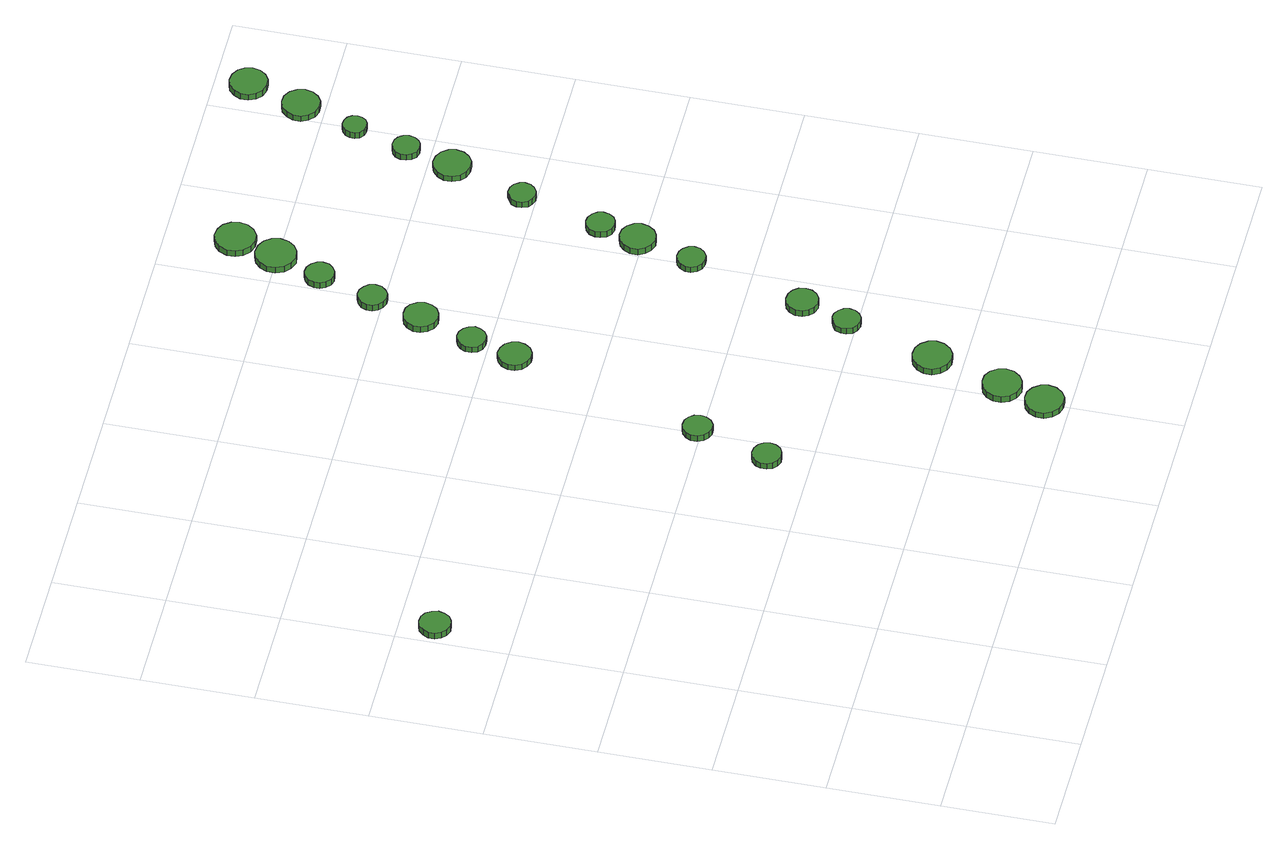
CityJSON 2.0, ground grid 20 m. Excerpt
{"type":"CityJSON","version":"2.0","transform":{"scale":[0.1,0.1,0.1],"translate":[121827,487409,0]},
"CityObjects":{
"tree1":{"type":"SolitaryVegetationObject","attributes":{"function":"something"},"geometry":[{"type":"MultiSurface","lod":"1","boundaries":[[[0,1,2,3,4,5,6,7,8,9,10,11,12,13,14]],[[15,16,17,18,19,20,21,22,23,24,25,26,27,28,29]],[[0,29,28,1]],[[1,28,27,2]],[[2,27,26,3]],[[3,26,25,4]],[[4,25,24,5]],[[5,24,23,6]],[[6,23,22,7]],[[7,22,21,8]],[[8,21,20,9]],[[9,20,19,10]],[[10,19,18,11]],[[11,18,17,12]],[[12,17,16,13]],[[13,16,15,14]],[[14,15,29,0]]]}]},
"tree2":{"type":"SolitaryVegetationObject","attributes":{"function":"something"},"geometry":[{"type":"MultiSurface","lod":"1","boundaries":[[[30,31,32,33,34,35,36,37,38,39,40,41,42,43,44]],[[45,46,47,48,49,50,51,52,53,54,55,56,57,58,59]],[[30,59,58,31]],[[31,58,57,32]],[[32,57,56,33]],[[33,56,55,34]],[[34,55,54,35]],[[35,54,53,36]],[[36,53,52,37]],[[37,52,51,38]],[[38,51,50,39]],[[39,50,49,40]],[[40,49,48,41]],[[41,48,47,42]],[[42,47,46,43]],[[43,46,45,44]],[[44,45,59,30]]]}]},
"tree3":{"type":"SolitaryVegetationObject","attributes":{"function":"something"},"geometry":[{"type":"MultiSurface","lod":"1","boundaries":[[[60,61,62,63,64,65,66,67,68,69,70,71,72,73,74]],[[75,76,77,78,79,80,81,82,83,84,85,86,87,88,89]],[[60,89,88,61]],[[61,88,87,62]],[[62,87,86,63]],[[63,86,85,64]],[[64,85,84,65]],[[65,84,83,66]],[[66,83,82,67]],[[67,82,81,68]],[[68,81,80,69]],[[69,80,79,70]],[[70,79,78,71]],[[71,78,77,72]],[[72,77,76,73]],[[73,76,75,74]],[[74,75,89,60]]]}]},
"tree4":{"type":"SolitaryVegetationObject","attributes":{"function":"something"},"geometry":[{"type":"MultiSurface","lod":"1","boundaries":[[[90,91,92,93,94,95,96,97,98,99,100,101,102,103,104]],[[105,106,107,108,109,110,111,112,113,114,115,116,117,118,119]],[[90,119,118,91]],[[91,118,117,92]],[[92,117,116,93]],[[93,116,115,94]],[[94,115,114,95]],[[95,114,113,96]],[[96,113,112,97]],[[97,112,111,98]],[[98,111,110,99]],[[99,110,109,100]],[[100,109,108,101]],[[101,108,107,102]],[[102,107,106,103]],[[103,106,105,104]],[[104,105,119,90]]]}]},
"tree5":{"type":"SolitaryVegetationObject","attributes":{"function":"something"},"geometry":[{"type":"MultiSurface","lod":"1","boundaries":[[[120,121,122,123,124,125,126,127,128,129,130,131,132,133,134]],[[135,136,137,138,139,140,141,142,143,144,145,146,147,148,149]],[[120,149,148,121]],[[121,148,147,122]],[[122,147,146,123]],[[123,146,145,124]],[[124,145,144,125]],[[125,144,143,126]],[[126,143,142,127]],[[127,142,141,128]],[[128,141,140,129]],[[129,140,139,130]],[[130,139,138,131]],[[131,138,137,132]],[[132,137,136,133]],[[133,136,135,134]],[[134,135,149,120]]]}]},
"tree6":{"type":"SolitaryVegetationObject","attributes":{"function":"something"},"geometry":[{"type":"MultiSurface","lod":"1","boundaries":[[[150,151,152,153,154,155,156,157,158,159,160,161,162,163,164]],[[165,166,167,168,169,170,171,172,173,174,175,176,177,178,179]],[[150,179,178,151]],[[151,178,177,152]],[[152,177,176,153]],[[153,176,175,154]],[[154,175,174,155]],[[155,174,173,156]],[[156,173,172,157]],[[157,172,171,158]],[[158,171,170,159]],[[159,170,169,160]],[[160,169,168,161]],[[161,168,167,162]],[[162,167,166,163]],[[163,166,165,164]],[[164,165,179,150]]]}]},
"tree7":{"type":"SolitaryVegetationObject","attributes":{"function":"something"},"geometry":[{"type":"MultiSurface","lod":"1","boundaries":[[[180,181,182,183,184,185,186,187,188,189,190,191,192,193,194]],[[195,196,197,198,199,200,201,202,203,204,205,206,207,208,209]],[[180,209,208,181]],[[181,208,207,182]],[[182,207,206,183]],[[183,206,205,184]],[[184,205,204,185]],[[185,204,203,186]],[[186,203,202,187]],[[187,202,201,188]],[[188,201,200,189]],[[189,200,199,190]],[[190,199,198,191]],[[191,198,197,192]],[[192,197,196,193]],[[193,196,195,194]],[[194,195,209,180]]]}]},
"tree8":{"type":"SolitaryVegetationObject","attributes":{"function":"something"},"geometry":[{"type":"MultiSurface","lod":"1","boundaries":[[[210,211,212,213,214,215,216,217,218,219,220,221,222,223,224]],[[225,226,227,228,229,230,231,232,233,234,235,236,237,238,239]],[[210,239,238,211]],[[211,238,237,212]],[[212,237,236,213]],[[213,236,235,214]],[[214,235,234,215]],[[215,234,233,216]],[[216,233,232,217]],[[217,232,231,218]],[[218,231,230,219]],[[219,230,229,220]],[[220,229,228,221]],[[221,228,227,222]],[[222,227,226,223]],[[223,226,225,224]],[[224,225,239,210]]]}]},
"tree9":{"type":"SolitaryVegetationObject","attributes":{"function":"something"},"geometry":[{"type":"MultiSurface","lod":"1","boundaries":[[[240,241,242,243,244,245,246,247,248,249,250,251,252,253,254]],[[255,256,257,258,259,260,261,262,263,264,265,266,267,268,269]],[[240,269,268,241]],[[241,268,267,242]],[[242,267,266,243]],[[243,266,265,244]],[[244,265,264,245]],[[245,264,263,246]],[[246,263,262,247]],[[247,262,261,248]],[[248,261,260,249]],[[249,260,259,250]],[[250,259,258,251]],[[251,258,257,252]],[[252,257,256,253]],[[253,256,255,254]],[[254,255,269,240]]]}]},
"tree10":{"type":"SolitaryVegetationObject","attributes":{"function":"something"},"geometry":[{"type":"MultiSurface","lod":"1","boundaries":[[[270,271,272,273,274,275,276,277,278,279,280,281,282,283,284]],[[285,286,287,288,289,290,291,292,293,294,295,296,297,298,299]],[[270,299,298,271]],[[271,298,297,272]],[[272,297,296,273]],[[273,296,295,274]],[[274,295,294,275]],[[275,294,293,276]],[[276,293,292,277]],[[277,292,291,278]],[[278,291,290,279]],[[279,290,289,280]],[[280,289,288,281]],[[281,288,287,282]],[[282,287,286,283]],[[283,286,285,284]],[[284,285,299,270]]]}]},
"tree11":{"type":"SolitaryVegetationObject","attributes":{"function":"something"},"geometry":[{"type":"MultiSurface","lod":"1","boundaries":[[[300,301,302,303,304,305,306,307,308,309,310,311,312,313,314]],[[315,316,317,318,319,320,321,322,323,324,325,326,327,328,329]],[[300,329,328,301]],[[301,328,327,302]],[[302,327,326,303]],[[303,326,325,304]],[[304,325,324,305]],[[305,324,323,306]],[[306,323,322,307]],[[307,322,321,308]],[[308,321,320,309]],[[309,320,319,310]],[[310,319,318,311]],[[311,318,317,312]],[[312,317,316,313]],[[313,316,315,314]],[[314,315,329,300]]]}]},
"tree12":{"type":"SolitaryVegetationObject","attributes":{"function":"something"},"geometry":[{"type":"MultiSurface","lod":"1","boundaries":[[[330,331,332,333,334,335,336,337,338,339,340,341,342,343,344]],[[345,346,347,348,349,350,351,352,353,354,355,356,357,358,359]],[[330,359,358,331]],[[331,358,357,332]],[[332,357,356,333]],[[333,356,355,334]],[[334,355,354,335]],[[335,354,353,336]],[[336,353,352,337]],[[337,352,351,338]],[[338,351,350,339]],[[339,350,349,340]],[[340,349,348,341]],[[341,348,347,342]],[[342,347,346,343]],[[343,346,345,344]],[[344,345,359,330]]]}]},
"tree13":{"type":"SolitaryVegetationObject","attributes":{"function":"something"},"geometry":[{"type":"MultiSurface","lod":"1","boundaries":[[[360,361,362,363,364,365,366,367,368,369,370,371,372,373,374]],[[375,376,377,378,379,380,381,382,383,384,385,386,387,388,389]],[[360,389,388,361]],[[361,388,387,362]],[[362,387,386,363]],[[363,386,385,364]],[[364,385,384,365]],[[365,384,383,366]],[[366,383,382,367]],[[367,382,381,368]],[[368,381,380,369]],[[369,380,379,370]],[[370,379,378,371]],[[371,378,377,372]],[[372,377,376,373]],[[373,376,375,374]],[[374,375,389,360]]]}]},
"tree14":{"type":"SolitaryVegetationObject","attributes":{"function":"something"},"geometry":[{"type":"MultiSurface","lod":"1","boundaries":[[[390,391,392,393,394,395,396,397,398,399,400,401,402,403,404]],[[405,406,407,408,409,410,411,412,413,414,415,416,417,418,419]],[[390,419,418,391]],[[391,418,417,392]],[[392,417,416,393]],[[393,416,415,394]],[[394,415,414,395]],[[395,414,413,396]],[[396,413,412,397]],[[397,412,411,398]],[[398,411,410,399]],[[399,410,409,400]],[[400,409,408,401]],[[401,408,407,402]],[[402,407,406,403]],[[403,406,405,404]],[[404,405,419,390]]]}]},
"tree15":{"type":"SolitaryVegetationObject","attributes":{"function":"something"},"geometry":[{"type":"MultiSurface","lod":"1","boundaries":[[[420,421,422,423,424,425,426,427,428,429,430,431,432,433,434]],[[435,436,437,438,439,440,441,442,443,444,445,446,447,448,449]],[[420,449,448,421]],[[421,448,447,422]],[[422,447,446,423]],[[423,446,445,424]],[[424,445,444,425]],[[425,444,443,426]],[[426,443,442,427]],[[427,442,441,428]],[[428,441,440,429]],[[429,440,439,430]],[[430,439,438,431]],[[431,438,437,432]],[[432,437,436,433]],[[433,436,435,434]],[[434,435,449,420]]]}]},
"tree16":{"type":"SolitaryVegetationObject","attributes":{"function":"something"},"geometry":[{"type":"MultiSurface","lod":"1","boundaries":[[[450,451,452,453,454,455,456,457,458,459,460,461,462,463,464]],[[465,466,467,468,469,470,471,472,473,474,475,476,477,478,479]],[[450,479,478,451]],[[451,478,477,452]],[[452,477,476,453]],[[453,476,475,454]],[[454,475,474,455]],[[455,474,473,456]],[[456,473,472,457]],[[457,472,471,458]],[[458,471,470,459]],[[459,470,469,460]],[[460,469,468,461]],[[461,468,467,462]],[[462,467,466,463]],[[463,466,465,464]],[[464,465,479,450]]]}]},
"tree17":{"type":"SolitaryVegetationObject","attributes":{"function":"something"},"geometry":[{"type":"MultiSurface","lod":"1","boundaries":[[[480,481,482,483,484,485,486,487,488,489,490,491,492,493,494]],[[495,496,497,498,499,500,501,502,503,504,505,506,507,508,509]],[[480,509,508,481]],[[481,508,507,482]],[[482,507,506,483]],[[483,506,505,484]],[[484,505,504,485]],[[485,504,503,486]],[[486,503,502,487]],[[487,502,501,488]],[[488,501,500,489]],[[489,500,499,490]],[[490,499,498,491]],[[491,498,497,492]],[[492,497,496,493]],[[493,496,495,494]],[[494,495,509,480]]]}]},
"tree18":{"type":"SolitaryVegetationObject","attributes":{"function":"something"},"geometry":[{"type":"MultiSurface","lod":"1","boundaries":[[[510,511,512,513,514,515,516,517,518,519,520,521,522,523,524]],[[525,526,527,528,529,530,531,532,533,534,535,536,537,538,539]],[[510,539,538,511]],[[511,538,537,512]],[[512,537,536,513]],[[513,536,535,514]],[[514,535,534,515]],[[515,534,533,516]],[[516,533,532,517]],[[517,532,531,518]],[[518,531,530,519]],[[519,530,529,520]],[[520,529,528,521]],[[521,528,527,522]],[[522,527,526,523]],[[523,526,525,524]],[[524,525,539,510]]]}]},
"tree19":{"type":"SolitaryVegetationObject","attributes":{"function":"something"},"geometry":[{"type":"MultiSurface","lod":"1","boundaries":[[[540,541,542,543,544,545,546,547,548,549,550,551,552,553,554]],[[555,556,557,558,559,560,561,562,563,564,565,566,567,568,569]],[[540,569,568,541]],[[541,568,567,542]],[[542,567,566,543]],[[543,566,565,544]],[[544,565,564,545]],[[545,564,563,546]],[[546,563,562,547]],[[547,562,561,548]],[[548,561,560,549]],[[549,560,559,550]],[[550,559,558,551]],[[551,558,557,552]],[[552,557,556,553]],[[553,556,555,554]],[[554,555,569,540]]]}]},
"tree20":{"type":"SolitaryVegetationObject","attributes":{"function":"something"},"geometry":[{"type":"MultiSurface","lod":"1","boundaries":[[[570,571,572,573,574,575,576,577,578,579,580,581,582,583,584]],[[585,586,587,588,589,590,591,592,593,594,595,596,597,598,599]],[[570,599,598,571]],[[571,598,597,572]],[[572,597,596,573]],[[573,596,595,574]],[[574,595,594,575]],[[575,594,593,576]],[[576,593,592,577]],[[577,592,591,578]],[[578,591,590,579]],[[579,590,589,580]],[[580,589,588,581]],[[581,588,587,582]],[[582,587,586,583]],[[583,586,585,584]],[[584,585,599,570]]]}]},
"tree21":{"type":"SolitaryVegetationObject","attributes":{"function":"something"},"geometry":[{"type":"MultiSurface","lod":"1","boundaries":[[[600,601,602,603,604,605,606,607,608,609,610,611,612,613,614]],[[615,616,617,618,619,620,621,622,623,624,625,626,627,628,629]],[[600,629,628,601]],[[601,628,627,602]],[[602,627,626,603]],[[603,626,625,604]],[[604,625,624,605]],[[605,624,623,606]],[[606,623,622,607]],[[607,622,621,608]],[[608,621,620,609]],[[609,620,619,610]],[[610,619,618,611]],[[611,618,617,612]],[[612,617,616,613]],[[613,616,615,614]],[[614,615,629,600]]]}]},
"tree22":{"type":"SolitaryVegetationObject","attributes":{"function":"something"},"geometry":[{"type":"MultiSurface","lod":"1","boundaries":[[[630,631,632,633,634,635,636,637,638,639,640,641,642,643,644]],[[645,646,647,648,649,650,651,652,653,654,655,656,657,658,659]],[[630,659,658,631]],[[631,658,657,632]],[[632,657,656,633]],[[633,656,655,634]],[[634,655,654,635]],[[635,654,653,636]],[[636,653,652,637]],[[637,652,651,638]],[[638,651,650,639]],[[639,650,649,640]],[[640,649,648,641]],[[641,648,647,642]],[[642,647,646,643]],[[643,646,645,644]],[[644,645,659,630]]]}]},
"tree23":{"type":"SolitaryVegetationObject","attributes":{"function":"something"},"geometry":[{"type":"MultiSurface","lod":"1","boundaries":[[[660,661,662,663,664,665,666,667,668,669,670,671,672,673,674]],[[675,676,677,678,679,680,681,682,683,684,685,686,687,688,689]],[[660,689,688,661]],[[661,688,687,662]],[[662,687,686,663]],[[663,686,685,664]],[[664,685,684,665]],[[665,684,683,666]],[[666,683,682,667]],[[667,682,681,668]],[[668,681,680,669]],[[669,680,679,670]],[[670,679,678,671]],[[671,678,677,672]],[[672,677,676,673]],[[673,676,675,674]],[[674,675,689,660]]]}]},
"tree24":{"type":"SolitaryVegetationObject","attributes":{"function":"something"},"geometry":[{"type":"MultiSurface","lod":"1","boundaries":[[[690,691,692,693,694,695,696,697,698,699,700,701,702,703,704]],[[705,706,707,708,709,710,711,712,713,714,715,716,717,718,719]],[[690,719,718,691]],[[691,718,717,692]],[[692,717,716,693]],[[693,716,715,694]],[[694,715,714,695]],[[695,714,713,696]],[[696,713,712,697]],[[697,712,711,698]],[[698,711,710,699]],[[699,710,709,700]],[[700,709,708,701]],[[701,708,707,702]],[[702,707,706,703]],[[703,706,705,704]],[[704,705,719,690]]]}]}
},
"vertices":[
[65,938,15],[62,949,15],[56,959,15],[46,965,15],[34,966,15],[23,962,15],[15,954,15],[10,944,15],[10,932,15],[15,922,15],[23,914,15],[34,910,15],[46,912,15],[56,917,15],[62,927,15],[62,927,2],[56,917,2],[46,912,2],[34,910,2],[23,914,2],[15,922,2],[10,932,2],[10,944,2],[15,954,2],[23,962,2],[34,966,2],[46,965,2],[56,959,2],[62,949,2],[65,938,2],
[591,477,16],[589,488,16],[583,496,16],[573,502,16],[562,503,16],[552,500,16],[544,492,16],[540,483,16],[540,472,16],[544,462,16],[552,455,16],[562,451,16],[573,453,16],[583,458,16],[589,467,16],[589,467,3],[583,458,3],[573,453,3],[562,451,3],[552,455,3],[544,462,3],[540,472,3],[540,483,3],[544,492,3],[552,500,3],[562,503,3],[573,502,3],[583,496,3],[589,488,3],[591,477,3],
[629,607,18],[627,618,18],[621,626,18],[612,632,18],[601,633,18],[591,630,18],[583,622,18],[578,613,18],[578,602,18],[583,592,18],[591,585,18],[601,581,18],[612,582,18],[621,588,18],[627,597,18],[627,597,5],[621,588,5],[612,582,5],[601,581,5],[591,585,5],[583,592,5],[578,602,5],[578,613,5],[583,622,5],[591,630,5],[601,633,5],[612,632,5],[621,626,5],[627,618,5],[629,607,5],
[830,44,20],[827,58,20],[818,70,20],[806,77,20],[792,78,20],[778,74,20],[767,64,20],[761,51,20],[761,37,20],[767,24,20],[778,14,20],[792,10,20],[806,11,20],[818,18,20],[827,30,20],[827,30,8],[818,18,8],[806,11,8],[792,10,8],[778,14,8],[767,24,8],[761,37,8],[761,51,8],[767,64,8],[778,74,8],[792,78,8],[806,77,8],[818,70,8],[827,58,8],[830,44,8],
[855,124,18],[852,138,18],[843,150,18],[831,157,18],[817,158,18],[803,154,18],[792,144,18],[786,131,18],[786,117,18],[792,104,18],[803,94,18],[817,89,18],[831,91,18],[843,98,18],[852,110,18],[852,110,5],[843,98,5],[831,91,5],[817,89,5],[803,94,5],[792,104,5],[786,117,5],[786,131,5],[792,144,5],[803,154,5],[817,158,5],[831,157,5],[843,150,5],[852,138,5],[855,124,5],
[896,255,17],[893,269,17],[884,281,17],[872,288,17],[858,289,17],[844,285,17],[833,275,17],[827,262,17],[827,248,17],[833,235,17],[844,225,17],[858,220,17],[872,222,17],[884,229,17],[893,241,17],[893,241,4],[884,229,4],[872,222,4],[858,220,4],[844,225,4],[833,235,4],[827,248,4],[827,262,4],[833,275,4],[844,285,4],[858,289,4],[872,288,4],[884,281,4],[893,269,4],[896,255,4],
[737,950,17],[734,962,17],[727,972,17],[716,978,17],[704,980,17],[693,976,17],[684,968,17],[679,956,17],[679,944,17],[684,933,17],[693,925,17],[704,921,17],[716,922,17],[727,928,17],[734,938,17],[734,938,5],[727,928,5],[716,922,5],[704,921,5],[693,925,5],[684,933,5],[679,944,5],[679,956,5],[684,968,5],[693,976,5],[704,980,5],[716,978,5],[727,972,5],[734,962,5],[737,950,5],
[940,417,18],[938,427,18],[932,435,18],[923,441,18],[913,442,18],[903,438,18],[895,432,18],[891,422,18],[891,412,18],[895,402,18],[903,396,18],[913,392,18],[923,393,18],[932,399,18],[938,407,18],[938,407,5],[932,399,5],[923,393,5],[913,392,5],[903,396,5],[895,402,5],[891,412,5],[891,422,5],[895,432,5],[903,438,5],[913,442,5],[923,441,5],[932,435,5],[938,427,5],[940,417,5],
[759,1031,15],[756,1042,15],[750,1050,15],[741,1056,15],[730,1057,15],[720,1053,15],[712,1046,15],[708,1037,15],[708,1026,15],[712,1016,15],[720,1009,15],[730,1006,15],[741,1007,15],[750,1012,15],[756,1021,15],[756,1021,3],[750,1012,3],[741,1007,3],[730,1006,3],[720,1009,3],[712,1016,3],[708,1026,3],[708,1037,3],[712,1046,3],[720,1053,3],[730,1057,3],[741,1056,3],[750,1050,3],[756,1042,3],[759,1031,3],
[968,500,22],[966,512,22],[959,521,22],[949,527,22],[937,528,22],[926,525,22],[917,517,22],[912,506,22],[912,494,22],[917,484,22],[926,476,22],[937,472,22],[949,473,22],[959,479,22],[966,489,22],[966,489,9],[959,479,9],[949,473,9],[937,472,9],[926,476,9],[917,484,9],[912,494,9],[912,506,9],[917,517,9],[926,525,9],[937,528,9],[949,527,9],[959,521,9],[966,512,9],[968,500,9],
[797,1128,16],[794,1140,16],[787,1151,16],[776,1157,16],[763,1158,16],[751,1154,16],[742,1146,16],[736,1134,16],[736,1122,16],[742,1110,16],[751,1101,16],[763,1097,16],[776,1099,16],[787,1105,16],[794,1115,16],[794,1115,3],[787,1105,3],[776,1099,3],[763,1097,3],[751,1101,3],[742,1110,3],[736,1122,3],[736,1134,3],[742,1146,3],[751,1154,3],[763,1158,3],[776,1157,3],[787,1151,3],[794,1140,3],[797,1128,3],
[821,1219,16],[819,1230,16],[812,1238,16],[803,1244,16],[792,1245,16],[782,1241,16],[774,1234,16],[770,1224,16],[770,1214,16],[774,1204,16],[782,1197,16],[792,1193,16],[803,1194,16],[812,1200,16],[819,1208,16],[819,1208,3],[812,1200,3],[803,1194,3],[792,1193,3],[782,1197,3],[774,1204,3],[770,1214,3],[770,1224,3],[774,1234,3],[782,1241,3],[792,1245,3],[803,1244,3],[812,1238,3],[819,1230,3],[821,1219,3],
[1027,708,21],[1025,718,21],[1018,727,21],[1009,732,21],[999,733,21],[988,730,21],[981,723,21],[976,713,21],[976,703,21],[981,693,21],[988,686,21],[999,683,21],[1009,684,21],[1018,689,21],[1025,698,21],[1025,698,9],[1018,689,9],[1009,684,9],[999,683,9],[988,686,9],[981,693,9],[976,703,9],[976,713,9],[981,723,9],[988,730,9],[999,733,9],[1009,732,9],[1018,727,9],[1025,718,9],[1027,708,9],
[855,1319,16],[853,1329,16],[846,1338,16],[837,1344,16],[826,1345,16],[816,1341,16],[808,1334,16],[804,1324,16],[804,1313,16],[808,1304,16],[816,1296,16],[826,1293,16],[837,1294,16],[846,1300,16],[853,1308,16],[853,1308,3],[846,1300,3],[837,1294,3],[826,1293,3],[816,1296,3],[808,1304,3],[804,1313,3],[804,1324,3],[808,1334,3],[816,1341,3],[826,1345,3],[837,1344,3],[846,1338,3],[853,1329,3],[855,1319,3],
[1065,809,18],[1062,822,18],[1054,833,18],[1043,839,18],[1030,841,18],[1017,836,18],[1008,828,18],[1002,816,18],[1002,802,18],[1008,790,18],[1017,782,18],[1030,777,18],[1043,779,18],[1054,785,18],[1062,796,18],[1062,796,5],[1054,785,5],[1043,779,5],[1030,777,5],[1017,782,5],[1008,790,5],[1002,802,5],[1002,816,5],[1008,828,5],[1017,836,5],[1030,841,5],[1043,839,5],[1054,833,5],[1062,822,5],[1065,809,5],
[894,1402,17],[891,1417,17],[882,1429,17],[869,1436,17],[854,1438,17],[840,1433,17],[829,1423,17],[823,1410,17],[823,1395,17],[829,1381,17],[840,1371,17],[854,1366,17],[869,1368,17],[882,1375,17],[891,1387,17],[891,1387,4],[882,1375,4],[869,1368,4],[854,1366,4],[840,1371,4],[829,1381,4],[823,1395,4],[823,1410,4],[829,1423,4],[840,1433,4],[854,1438,4],[869,1436,4],[882,1429,4],[891,1417,4],[894,1402,4],
[1080,879,16],[1078,889,16],[1072,897,16],[1063,903,16],[1053,904,16],[1043,901,16],[1035,894,16],[1031,884,16],[1031,874,16],[1035,864,16],[1043,857,16],[1053,854,16],[1063,855,16],[1072,860,16],[1078,869,16],[1078,869,3],[1072,860,3],[1063,855,3],[1053,854,3],[1043,857,3],[1035,864,3],[1031,874,3],[1031,884,3],[1035,894,3],[1043,901,3],[1053,904,3],[1063,903,3],[1072,897,3],[1078,889,3],[1080,879,3],
[919,1479,16],[916,1493,16],[907,1506,16],[894,1513,16],[879,1515,16],[865,1510,16],[854,1500,16],[848,1486,16],[848,1471,16],[854,1458,16],[865,1448,16],[879,1443,16],[894,1444,16],[907,1452,16],[916,1464,16],[916,1464,3],[907,1452,3],[894,1444,3],[879,1443,3],[865,1448,3],[854,1458,3],[848,1471,3],[848,1486,3],[854,1500,3],[865,1510,3],[879,1515,3],[894,1513,3],[907,1506,3],[916,1493,3],[919,1479,3],
[1122,1026,15],[1120,1035,15],[1114,1044,15],[1105,1049,15],[1095,1050,15],[1086,1046,15],[1078,1040,15],[1074,1031,15],[1074,1021,15],[1078,1011,15],[1086,1005,15],[1095,1001,15],[1105,1003,15],[1114,1008,15],[1120,1016,15],[1120,1016,2],[1114,1008,2],[1105,1003,2],[1095,1001,2],[1086,1005,2],[1078,1011,2],[1074,1021,2],[1074,1031,2],[1078,1040,2],[1086,1046,2],[1095,1050,2],[1105,1049,2],[1114,1044,2],[1120,1035,2],[1122,1026,2],
[1174,1158,16],[1171,1171,16],[1163,1182,16],[1151,1189,16],[1137,1191,16],[1124,1186,16],[1114,1177,16],[1108,1165,16],[1108,1151,16],[1114,1138,16],[1124,1129,16],[1137,1125,16],[1151,1126,16],[1163,1133,16],[1171,1144,16],[1171,1144,4],[1163,1133,4],[1151,1126,4],[1137,1125,4],[1124,1129,4],[1114,1138,4],[1108,1151,4],[1108,1165,4],[1114,1177,4],[1124,1186,4],[1137,1191,4],[1151,1189,4],[1163,1182,4],[1171,1171,4],[1174,1158,4],
[1190,1244,16],[1188,1254,16],[1182,1262,16],[1174,1267,16],[1164,1268,16],[1154,1265,16],[1147,1259,16],[1143,1249,16],[1143,1239,16],[1147,1230,16],[1154,1223,16],[1164,1220,16],[1174,1221,16],[1182,1226,16],[1188,1234,16],[1188,1234,3],[1182,1226,3],[1174,1221,3],[1164,1220,3],[1154,1223,3],[1147,1230,3],[1143,1239,3],[1143,1249,3],[1147,1259,3],[1154,1265,3],[1164,1268,3],[1174,1267,3],[1182,1262,3],[1188,1254,3],[1190,1244,3],
[1219,1341,15],[1217,1350,15],[1212,1357,15],[1204,1361,15],[1195,1362,15],[1187,1359,15],[1180,1353,15],[1177,1345,15],[1177,1336,15],[1180,1328,15],[1187,1322,15],[1195,1320,15],[1204,1321,15],[1212,1325,15],[1217,1332,15],[1217,1332,2],[1212,1325,2],[1204,1321,2],[1195,1320,2],[1187,1322,2],[1180,1328,2],[1177,1336,2],[1177,1345,2],[1180,1353,2],[1187,1359,2],[1195,1362,2],[1204,1361,2],[1212,1357,2],[1217,1350,2],[1219,1341,2],
[1261,1442,16],[1258,1455,16],[1250,1467,16],[1238,1474,16],[1224,1475,16],[1211,1471,16],[1201,1461,16],[1195,1449,16],[1195,1435,16],[1201,1422,16],[1211,1413,16],[1224,1409,16],[1238,1410,16],[1250,1417,16],[1258,1428,16],[1258,1428,4],[1250,1417,4],[1238,1410,4],[1224,1409,4],[1211,1413,4],[1201,1422,4],[1195,1435,4],[1195,1449,4],[1201,1461,4],[1211,1471,4],[1224,1475,4],[1238,1474,4],[1250,1467,4],[1258,1455,4],[1261,1442,4],
[1293,1541,16],[1290,1554,16],[1282,1565,16],[1270,1572,16],[1256,1574,16],[1243,1570,16],[1233,1560,16],[1227,1548,16],[1227,1534,16],[1233,1521,16],[1243,1512,16],[1256,1508,16],[1270,1509,16],[1282,1516,16],[1290,1527,16],[1290,1527,3],[1282,1516,3],[1270,1509,3],[1256,1508,3],[1243,1512,3],[1233,1521,3],[1227,1534,3],[1227,1548,3],[1233,1560,3],[1243,1570,3],[1256,1574,3],[1270,1572,3],[1282,1565,3],[1290,1554,3],[1293,1541,3]
]}
